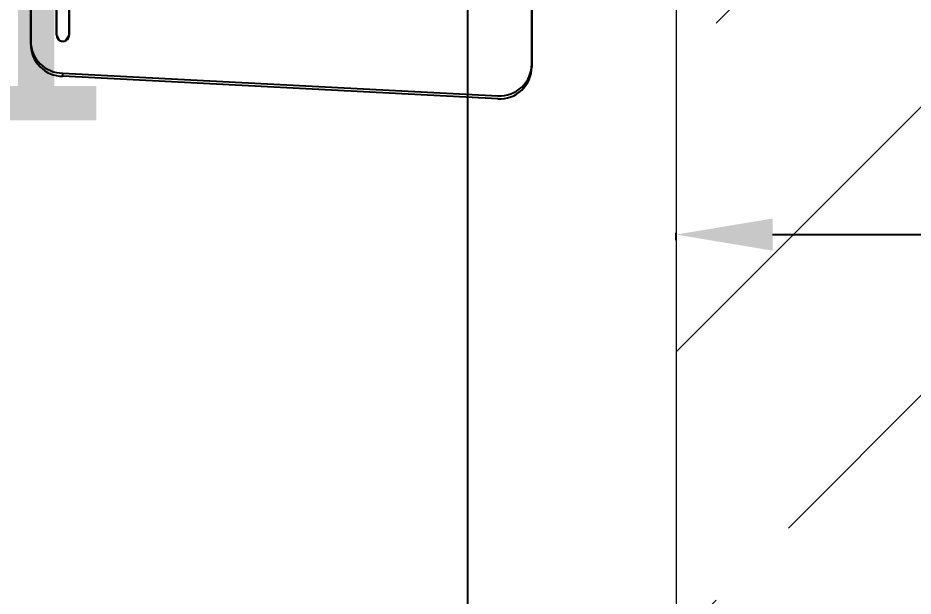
# Model space of a CAD drawing. Header units: millimetres. Extents: x -92759 to 184353, y -15225 to 86714.
# Drawn here: x 76345 to 77042, y 65597 to 66046 of the extents above; entities that cross this region are included whole.
import ezdxf

# ---------------------------------------------------------------- set-up
doc = ezdxf.new("R2010")
doc.units = ezdxf.units.MM
doc.layers.get('Defpoints').update_dxf_attribs({"color": 8})
for name, color, linetype in [('0-1', 9, 'Continuous'), ('A-_FURT----_E', 9, 'Continuous'), ('A-_ROOMNAME_A', 8, 'Continuous'), ('A-PATT-CONC', 8, 'Continuous'), ('M-_SANIFIXR_E', 9, 'Continuous')]:
    doc.layers.add(name, color=color, linetype=linetype)
doc.layers.add('HFI 9MM FPB', color=94, linetype='Continuous', lineweight=5)
doc.styles.add('Arial', font='arial.ttf')
doc.styles.add('Arial Narrow_B_1', font='ARIALNB.TTF', dxfattribs={"height": 300})
doc.dimstyles.new('Home Fibre 02', dxfattribs={"dimscale": 0, "dimtxt": 120, "dimasz": 75, "dimexe": 1.25, "dimexo": 0.625, "dimgap": 25, "dimtad": 1, "dimtoh": 1, "dimdec": 0, "dimtxsty": 'Arial', "dimcen": 2.5, "dimadec": 0, "dimazin": 0, "dimtfac": 1, "dimtdec": 0, "dimtmove": 0, "dimatfit": 3, "dimfxl": 3, "dimarcsym": 0})

# ---------------------------------------------------------------- blocks, each defined once
blk = doc.blocks.new('SIGMUND-LR R_ 2020 - SIGMUND-LR R_ 2020-8582791-2ND STOREY Copy 1')
for p, q in [((0, -414.62), (0, -613.13)), ((0, -615.56), (0, -417.05)), ((20, -414.62), (20, -608.16)), ((20, -608.16), (20, -414.62)), ((30, -608.16), (30, -414.62)), ((30, -414.62), (30, -608.16)), ((390, -630.78), (390, -498.53)), ((390, -500.97), (390, -633.21)), ((0, -613.13), (0, -615.56)), ((390, -633.21), (390, -630.78)), ((25, -637.94), (363.69, -655.56)), ((25, -640.38), (25, -637.94)), ((363.69, -657.99), (25, -640.38))]:
    blk.add_line(p, q)
at = {"flags": 128}
blk.add_lwpolyline([(20, -608.16), (22.08, -612.23), (24.01, -613.06), (24.98, -613.16), (25.16, -613.16), (26.78, -612.83), (30, -608.16)], dxfattribs=at)
for centre, major_axis, start_param, end_param in [((25, -613.13), (25, 0), 3.141593, 4.712389), ((25, -608.16), (-5, 0), 0, 1.570796), ((25, -608.16), (-5, 0), 1.570796, 3.141593), ((25, -615.56), (25, 0), 3.141593, 4.712389), ((365, -630.78), (25, 0), 4.660029, 6.283185), ((365, -633.21), (-25, 0), 1.518436, 3.141593)]:
    blk.add_ellipse(centre, major_axis=major_axis, ratio=0.992546, start_param=start_param, end_param=end_param)
blk = doc.blocks.new('1599_FURN_RHH_BLK8 _NEW__2ND STY_dwg-10261561-BLK8_RHH_2ND STOREY PLAN')
at = {"layer": 'A-_FURT----_E'}
blk.add_blockref('SIGMUND-LR R_ 2020 - SIGMUND-LR R_ 2020-8582791-2ND STOREY Copy 1', (-13946.03, -12700.1), dxfattribs=at)
blk = doc.blocks.new('A$C3019c3af')
at = {"layer": 'M-_SANIFIXR_E'}
blk.add_blockref('1599_FURN_RHH_BLK8 _NEW__2ND STY_dwg-10261561-BLK8_RHH_2ND STOREY PLAN', (7599.78, 46600.1), dxfattribs=at)
at = {"layer": 'A-_ROOMNAME_A', "insert": (-8156.57, 33405.41), "char_height": 180, "width": 2393.0372, "attachment_point": 1, "style": 'Arial Narrow_B_1'}
blk.add_mtext('TRAINING ROOM 1', dxfattribs=at)
blk = doc.blocks.new('*D838')
at = {"layer": 'Defpoints', "color": 0, "transparency": 16777216}
for p in [(-374918.07, -154440.82), (-375761.82, -154445.67), (-374918.07, -154445.67)]:
    blk.add_point(p, dxfattribs=at)
at = {"layer": 'HFI 9MM FPB', "color": 0, "lineweight": -2, "transparency": 16777216}
for p, q in [((-375761.82, -154445.04), (-375761.82, -154439.57)), ((-375686.82, -154440.82), (-374993.07, -154440.82)), ((-374918.07, -154445.04), (-374918.07, -154439.57))]:
    blk.add_line(p, q, dxfattribs=at)
at = {"layer": 'HFI 9MM FPB', "color": 0, "transparency": 16777216}
for points in [[(-375686.82, -154428.32), (-375686.82, -154453.32), (-375761.82, -154440.82)], [(-374993.07, -154428.32), (-374993.07, -154453.32), (-374918.07, -154440.82)]]:
    blk.add_solid(points, dxfattribs=at)
at = {"layer": 'HFI 9MM FPB', "color": 0, "transparency": 16777216, "insert": (-375339.94, -154354.56), "char_height": 120, "attachment_point": 5, "style": 'Arial'}
blk.add_mtext('844', dxfattribs=at)
blk = doc.blocks.new('RCP_B8L2')
at = {"layer": 'A-PATT-CONC'}
h = blk.add_hatch(dxfattribs=at)
h.set_pattern_fill('ANSI37', color=256, scale=189, angle=45)
h.set_pattern_definition([(90, (-375761.8, -151102.3), (-600.075, 0), []), (180, (-375761.8, -151102.3), (-6e-14, -600.075), [])])
h.paths.add_polyline_path([(-378761.82, -151102.3), (-375761.82, -151102.3), (-375761.82, -158302.3), (-378761.82, -158302.3)])
at = {"layer": 'HFI 9MM FPB'}
h = blk.add_hatch(dxfattribs=at)
h.set_pattern_fill('ANSI33', color=256, scale=50)
h.set_pattern_definition([(45, (-581589.02, -147239), (-224.5064, 224.5064), []), (45, (-581364.5, -147239), (-224.5064, 224.5064), [158.75, -79.375])])
h.paths.add_polyline_path([(-378761.82, -151102.3), (-375761.82, -151102.3), (-375761.82, -158302.3), (-378761.82, -158302.3)], flags=16)
h.paths.add_polyline_path([(-377668.07, -149827.3), (-374918.07, -149827.3), (-374918.07, -159127.3), (-379618.07, -159127.3), (-379618.07, -150277.3), (-377668.07, -150277.3)])
blk.add_lwpolyline([(-378761.82, -151102.3), (-375761.82, -151102.3), (-375761.82, -158302.3), (-378761.82, -158302.3)], close=True, dxfattribs=at)
dim = blk.add_linear_dim(base=(-374918.07, -154440.82), p1=(-375761.82, -154445.67), p2=(-374918.07, -154445.67), dimstyle='Home Fibre 02', override={"dimscale": 1}, dxfattribs=at)
dim.commit()
dim.dimension.update_dxf_attribs({"geometry": '*D838', "text_midpoint": (-375339.94, -154354.56)})

msp = doc.modelspace()

# ---------------------------------------------------------------- block references
at = {"layer": '0-1'}
msp.add_blockref('A$C3019c3af', (82701.06, 32741.24), dxfattribs=at)
at = {"layer": 'A-PATT-CONC'}
msp.add_blockref('RCP_B8L2', (452619.12, 220318.54), dxfattribs=at)

doc.saveas('drawing.dxf')
